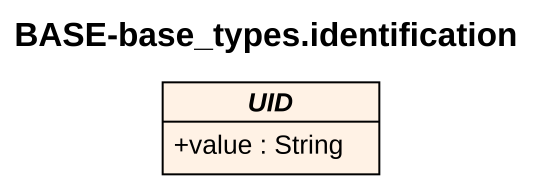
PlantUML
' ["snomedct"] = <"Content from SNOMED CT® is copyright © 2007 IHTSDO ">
@startuml
title BASE-base_types.identification
hide circle
hide empty members
skinparam classAttributeIconSize 0
abstract class UID #FFF2E5 {
  +value : String
}
@enduml
